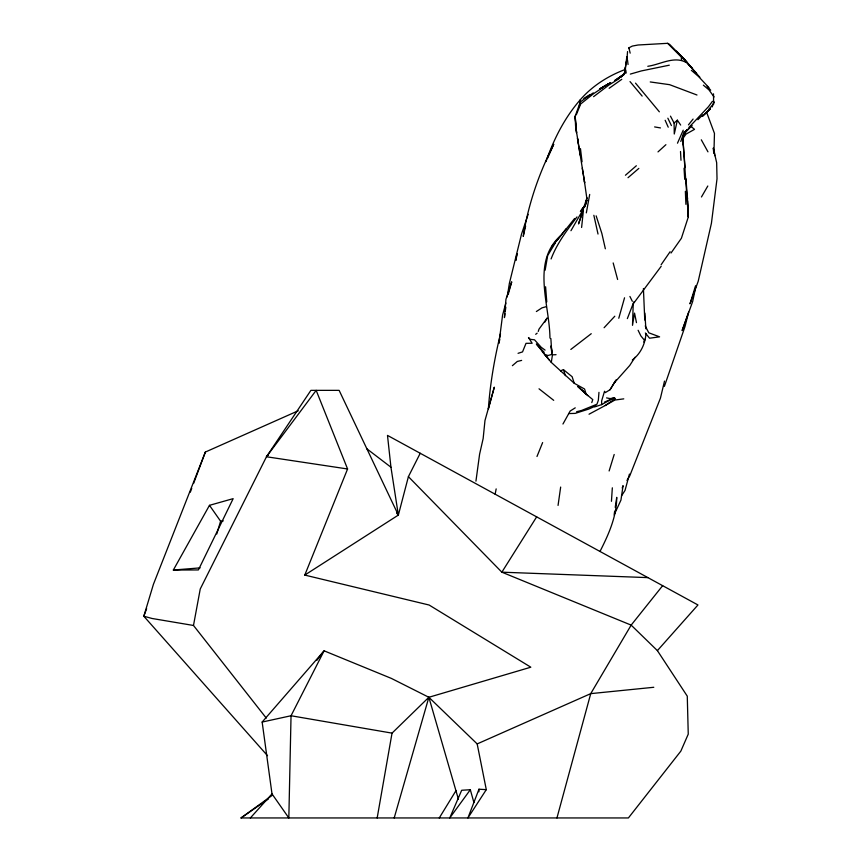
<?xml version="1.0" encoding="UTF-8"?>
<svg xmlns="http://www.w3.org/2000/svg" width="861" height="861" viewBox="0 0 861 861"><rect width="100%" height="100%" fill="white"/><g stroke="black" fill="none" stroke-linecap="round" stroke-linejoin="round"><path stroke-width="1.29" d="M594.725 406.887L601.635 404.616L601.635 400.892L604.54 391.271L605.315 392.605L610.051 389.732L616.282 379.626M644.76 320.023L643.415 288.51M713.5 93.827L713.629 104.31M682.977 141.032L682.945 141.785L683.031 137.383M478.899 791.829L478.974 789.214L486.293 789.655L477.177 743.915L428.864 697.281L391.368 678.403L324.102 650.819L262.153 722.056L272.001 793.896L288.833 817.95L291.04 715.749L324.102 650.819L316.773 660.419M682.945 141.785L683.064 137.147M611.45 501.296L612.332 487.821M598.965 392.347L598.33 400.354L596.942 404.218L581.509 410.493L576.612 411.719M627.217 55.814L627.551 51.563M581.605 227.476L583.403 210.504L578.517 223.935L586.954 197.75L586.868 198.364M475.939 481.138L479.609 454.124L483.15 438.55L484.969 420.566L494.311 387.17L488.359 409.04C490.124 383.662 494.515 358.38 500.51 333.659M626.195 61.755L624.645 73.228L620.48 77.092L622.072 76.016M544.13 352.289L536.349 343.991L544.765 354.388L547.962 355.528L551.869 354.409L550.868 338.534M625.269 69.375L625.452 67.858L624.376 73.002M626.84 56.589L624.978 71.377M625.161 70.171L625.42 68.148L624.494 73.68L625.452 67.858L624.494 73.68M504.955 313.695L504.428 317.601L505.945 299.316L511.714 281.827L508.238 294.354M505.299 311.079L505.816 307.173M558.057 505.418L560.662 487.057M632.308 360.038C640.584 353.753 645.233 344.002 645.954 333.745M579.324 106.581L580.357 99.682C592.454 85.777 608.264 75.822 625.441 69.397M614.291 513.694L614.668 511.176M615.228 507.409L616.734 497.346C616.627 516.718 608.598 534.509 599.999 551.46M591.776 402.582L592.777 399.622L586.137 394.08L584.554 389.021L574.244 383.274L551.288 362.406L552.461 354.84L556.055 354.689M507.237 296.894L509.378 283.344L521.518 234.149L528.148 214.346M515.825 260.334L516.223 257.826M516.008 260.076L517.106 253.672L516.417 256.567M545.131 270.236L547.682 255.523L555.076 243.286M377.172 817.95L392.035 733.131L428.864 697.281L530.828 667.2L429.122 605.025L304.783 575.083L347.575 468.976L316.17 390.356L266.469 456.76L200.247 588.989L193.488 625.463L266.286 718.106M586.33 212.871L589.699 194.425M495.14 494.182L496.162 488.897M695.957 286.067L692.631 301.641L682.127 330.57L688.649 312.134L684.969 326.653L664.38 386.406M499.757 339.503L498.96 343.216L502.576 315.169L505.859 303.007M680.664 125.06L677.359 120.174L674.271 134.004L674.098 123.048L670.471 116.149M586.363 202.475L586.901 200.064M525.608 226.045L523.23 236.398C528.234 204.326 539.029 173.19 553.741 144.314L547.564 158.209M664.509 381.1L660.43 398.18L629.757 475.853L626.959 480.438M586.675 199.903L585.458 204.864L586.653 200.182M304.783 575.083L398.352 515.082L408.405 476.66L420.222 453.273M633.868 301.791L627.357 318.602M585.405 204.66L586.621 200.096M629.434 474.099L625.043 490.404L621.491 495.893M556.949 817.95L590.732 693.632L631.156 625.118L662.647 585.674M682.988 140.709L688.326 216.918L681.395 238.26L671.02 253.026M618.779 318.258L624.548 297.788M394.198 817.95L428.864 697.281L458.439 799.331M216.778 534.014L220.588 521.196L209.481 505.332L233.17 498.637L198.396 569.939L173.341 570.036L209.481 505.332M609.125 470.956L614.194 454.49M695.484 285.992L689.984 303.868L698.217 281.235L711.423 223.29L717.019 178.797L716.664 162.718L713.285 148.049L713.769 153.269M538.254 331.431L538.997 329.139L547.155 318.021L544.938 322.068M680.803 141.462L684.129 131.658M712.176 106.925L714.017 101.802L713.188 104.235L708.56 109.584M622.191 488.036L623.063 485.647L620.953 500.08L614.097 514.953M146.639 608.695L143.819 616.218L267.523 755.7M190.335 492.148L191.745 488.381M193.628 483.376L205.37 452.047L298.25 410.772M545.971 161.631C553.752 139.213 564.665 117.602 580.357 99.682M478.974 789.214L467.921 817.95L486.293 789.655M205.37 452.047L153.419 584.328L143.819 616.218L152.096 618.489L193.488 625.463M576.321 114.782L580.648 104.009L593.498 93.741L602.345 87.876M536.984 456.491L542.624 442.576M575.245 407.845L570.176 411.02L562.954 424.021M551.094 258.946C556.927 243.415 567.13 230.081 576.988 216.907M677.489 143.184L683.214 130.183M643.716 342.032L645.201 338.943M570.951 230.705L583.414 209.062M712.434 101.297L708.517 106.646L688.832 127.525M701.467 196.975L707.807 186.008M556.97 240.553L574.588 218.511M557.045 240.391L558.229 238.411L551.793 246.752L566.247 228.617M439.271 817.95L455.986 790.646M610.051 389.732L615.626 380.67M584.662 206.844L585.211 205.983M536.661 516.858L501.855 572.178L631.156 625.118L657.395 650.625L687.272 696.162L688.251 734.132L680.847 751.115L628.401 817.95L241.026 817.95L271.979 795.532M683.096 135.984L687.196 129.516L686.002 131.163M635.041 357.25L629.768 365.451L614.291 382.833M347.575 468.976L266.469 456.76L310.896 390.356L339.126 390.356L398.352 515.082L390.948 467.211L387.493 435.397L697.959 604.96L657.395 650.625M661.108 264.757L670.116 251.713M682.342 139.278L685.948 134.155L694.536 129.344L690.554 126.05M470.321 789.731L449.765 817.95L461.679 790.258L470.321 789.731L473.916 802.56M584.996 205.435L581.272 210.353L584.77 205.779M661.173 266.307L633.222 303.868L632.512 325.329L634.535 313.113L636.473 322.638M580.389 211.505L584.737 205.811M683.43 134.779L687.616 129.527L685.636 131.636M688.445 124.867L693.083 119.066M560.037 236.151C531.474 262.627 549.63 304.536 549.964 338.104M601.635 404.616L614.13 397.836L615.432 398.525L605.208 405.531L589.032 414.216M250.368 817.95L272.001 793.896M604.099 327.729L614.808 316.213M697.916 119.701L702.888 114.739M624.107 74.294L617.983 78.523M684.484 132.874L692.169 125.598M688.004 129.451L684.925 132.39M702.404 116.31L710.185 109.056L702.867 115.891M685.291 132.013L688.735 128.752M710.185 109.056L705.536 113.448M266.469 456.76L268.438 454.942M657.998 151.902L665.897 144.691M674.098 123.048L677.359 120.174M625.441 175.246L636.354 165.753M623.536 74.433L619.694 77.436L623.741 74.143M628.013 177.71L638.819 168.412M512.392 365.677L517.289 361.459L521.637 360.404M622.094 76.08L623.881 74.552L618.047 78.437L623.504 74.929L619.694 77.436M591.249 333.702L570.821 349.448M593.595 96.669L608.792 85.099L618.941 78.771M535.682 334.305L537.146 333.153M609.179 88.285L621.782 79.33M587.019 97.024L580.303 102.007L575.159 116.278L575.568 125.975L584.662 182.758L582.273 168.153M241.026 817.95L261.819 803.528M264.004 802.011L268.384 798.976M536.36 311.531L541.956 307.872L546.143 306.699M587.363 96.766L593.294 92.902M620.415 77.006L614.539 80.482M583.833 98.402L590.108 94.538M616.002 79.696L622.223 75.886M609.287 83.463L599.74 88.952L610.675 82.656L602.205 87.51M600.537 88.479L608.372 83.991M605.208 405.531L614.872 400.042L623.773 398.858M629.014 48.55L628.896 47.85L632.286 46.085L638.066 44.998L667.641 43.319L669.632 44.395L680.351 55.362M604.379 402.152L614.13 397.836L610.158 398.6L606.574 397.9M477.177 743.915L590.732 693.632L653.79 687.282M595.909 405.897L588.644 409.104L575.159 413.388L568.69 413.571M560.511 370.865L563.438 369.649L572.145 376.731L574.244 383.274M518.053 353.322L522.53 351.901L526.017 343.335L532.152 343.259L528.482 337.577L530.387 339.363L534.509 339.804L541.257 347.327L545.078 350.115M630.317 74.1L641.359 70.925L669.298 65.188M647.795 66.286C660.193 64.607 673.894 55.707 685.991 62.379M262.153 722.056L291.04 715.749L392.035 733.131M220.588 521.196L223.225 520.927M173.341 570.036L200.15 567.873M647.913 577.623L501.855 572.178L408.405 476.66M650.238 81.946L669.621 84.679L696.98 95.011M654.618 126.922L660.452 127.923M366.603 448.613L390.948 467.211M539.029 388.817L553.709 400.343M577.58 386.535L586.137 394.08L578.269 386.374M703.362 85.174L708.894 89.802L714.07 96.949M667.641 43.319L681.234 56.998L681.6 60.259M691.351 70.311L698.411 76.392L708.894 87.618M581.875 389.893L587.719 395.619M676.531 51.154L696.667 73.4M677.177 51.843L692.631 68.783L681.966 56.761M707.107 86.326L710.702 90.19M680.879 55.631L690.533 66.426M684.678 59.818L686.981 62.347M693.374 70.085L699.864 77.253M635.515 83.13L659.354 111.822M642.145 96.077L630.015 81.58M396.598 513.07L398.352 515.082M549.2 359.963L544.765 354.388L551.288 362.406M542.236 351.6L547.564 357.875M644.502 340.321L640.842 335.865L638.109 330.28M645.363 332.981L649.549 338.222L659.591 336.834L648.785 332.809L645.212 325.888M701.306 139.794L707.968 151.848M629.908 296.453L632.318 301.275M667.845 118.194L671.408 125.566M665.155 120.282L668.233 127.191M706.494 111.973L714.458 133.38L714.06 148.329L714.695 155.669M563.438 369.649L565.408 375.687M596.156 215.863L601.85 233.439L605.348 248.786M613.172 262.939L617.617 279.481M628.896 47.85L630.166 53.145M593.853 215.293L598.018 234.052M580.153 155.152L577.473 138.352L578.183 142.904M584.371 181.036L586.911 198.859M551.083 345.831L552.105 352.321M625.753 69.945L626.184 73.034M627.508 60.066L628.056 64.478M580.465 148.619L582.058 161.803M551.201 346.477L551.869 354.409M685.055 167.658L682.934 139.482M644.835 313.081L645.89 328.827M545.594 286.745L546.767 301.867M685.948 178.701L687.508 198.913M682.977 140.365L683.268 144.992L682.977 139.934M684.043 168.239L684.721 179.368M680.502 151.493L680.997 160.275M687.401 197.47L688.326 216.918L688.133 207.017M687.584 200.925L688.326 216.918M684.904 175.375L685.022 178.044M685.367 191.314L685.905 204.348M627.099 56.901L627.12 60.227M576.536 132.723L575.159 116.278L576.536 132.723"/></g></svg>
